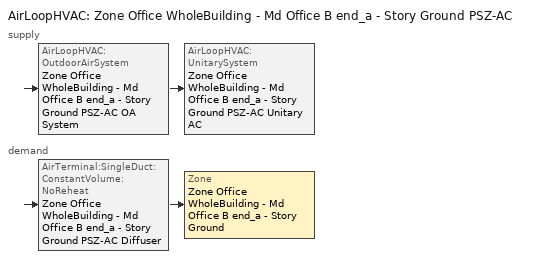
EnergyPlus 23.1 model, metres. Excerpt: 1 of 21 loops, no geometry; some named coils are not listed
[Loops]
AirLoopHVAC 'Zone Office WholeBuilding - Md Office B end_a - Story Ground PSZ-AC'
 supply: AirLoopHVAC:OutdoorAirSystem 'Zone Office WholeBuilding - Md Office B end_a - Story Ground PSZ-AC OA System' > AirLoopHVAC:UnitarySystem 'Zone Office WholeBuilding - Md Office B end_a - Story Ground PSZ-AC Unitary AC'
 demand: AirTerminal:SingleDuct:ConstantVolume:NoReheat 'Zone Office WholeBuilding - Md Office B end_a - Story Ground PSZ-AC Diffuser' > Zone 'Zone Office WholeBuilding - Md Office B end_a - Story Ground'
[ZoneControl:Thermostat]
Zone Office WholeBuilding - Md Office B end_a - Story Ground Thermostat: Zone or ZoneList=Zone Office WholeBuilding - Md Office B end_a - Story Ground; Control Type Schedule=Zone Office WholeBuilding - Md Office B end_a - Story Ground Thermostat Schedule; Control 1=Office WholeBuilding - Md Office - 90.1-2016 Thermostat 8; Temperature Difference Between Cutout And Setpoint {deltaC}=0
[ThermostatSetpoint:DualSetpoint]
Office WholeBuilding - Md Office - 90.1-2016 Thermostat 8: Heating Setpoint Temperature Schedule=OfficeMedium HTGSETP_SCH_YES_OPTIMUM; Cooling Setpoint Temperature Schedule=OfficeMedium CLGSETP_SCH_YES_OPTIMUM
[AirTerminal:SingleDuct:ConstantVolume:NoReheat]
Zone Office WholeBuilding - Md Office B end_a - Story Ground PSZ-AC Diffuser: Availability Schedule=Always On Discrete; Maximum Air Flow Rate {m3/s}=AutoSize
[Zone equipment]
Zone Office WholeBuilding - Md Office B end_a - Story Ground: Zone Office WholeBuilding - Md Office B end_a - Story Ground PSZ-AC Diffuser
[Sizing:Zone]
Zone Office WholeBuilding - Md Office B end_a - Story Ground: Zone Cooling Design Supply Air Temperature Input Method=SupplyAirTemperature; Zone Cooling Design Supply Air Temperature {C}=12.7778; Zone Cooling Design Supply Air Temperature Difference {deltaC}=11.11; Zone Heating Design Supply Air Temperature Input Method=SupplyAirTemperature; Zone Heating Design Supply Air Temperature {C}=50; Zone Heating Design Supply Air Temperature Difference {deltaC}=11.11; Zone Cooling Design Supply Air Humidity Ratio {kgWater/kgDryAir}=0.0085; Zone Heating Design Supply Air Humidity Ratio {kgWater/kgDryAir}=0.008; Design Specification Outdoor Air Object=Zone Office WholeBuilding - Md Office B end_a - Story Ground DSOA Space List; Cooling Design Air Flow Method=DesignDay; Cooling Design Air Flow Rate {m3/s}=0; Cooling Minimum Air Flow per Zone Floor Area {m3/s-m2}=0.000762; Cooling Minimum Air Flow {m3/s}=0; Cooling Minimum Air Flow Fraction=0; Heating Design Air Flow Method=DesignDay; Heating Design Air Flow Rate {m3/s}=0; Heating Maximum Air Flow per Zone Floor Area {m3/s-m2}=0.002032; Heating Maximum Air Flow {m3/s}=0.141576; Heating Maximum Air Flow Fraction=0.3; Account for Dedicated Outdoor Air System=No; Zone Load Sizing Method=Sensible Load Only No Latent Load; Zone Latent Cooling Design Supply Air Humidity Ratio Input Method=HumidityRatioDifference; Zone Cooling Design Supply Air Humidity Ratio Difference {kgWater/kgDryAir}=0.005; Zone Latent Heating Design Supply Air Humidity Ratio Input Method=HumidityRatioDifference; Zone Humidification Design Supply Air Humidity Ratio Difference {kgWater/kgDryAir}=0.005
[Controller:MechanicalVentilation]
Controller Mechanical Ventilation 5: Availability Schedule=Zone Office WholeBuilding - Md Office B end_a - Story Ground PSZ-AC Occ Sch; Demand Controlled Ventilation=No; System Outdoor Air Method=ZoneSum; Zone or ZoneList Name 1=Zone Office WholeBuilding - Md Office B end_a - Story Ground; Design Specification Outdoor Air Object Name 1=Office WholeBuilding - Md Office Ventilation
[DesignSpecification:OutdoorAir]
Office WholeBuilding - Md Office Ventilation: Outdoor Air Method=Sum; Outdoor Air Flow per Person {m3/s-person}=0; Outdoor Air Flow per Zone Floor Area {m3/s-m2}=0.0004318; Outdoor Air Flow per Zone {m3/s}=0; Outdoor Air Flow Air Changes per Hour {1/hr}=0
[DesignSpecification:OutdoorAir:SpaceList]
Zone Office WholeBuilding - Md Office B end_a - Story Ground DSOA Space List: Space Name 1=Office WholeBuilding - Md Office B end_a - Story Ground; Space Design Specification Outdoor Air Object Name 1=Office WholeBuilding - Md Office Ventilation
[AirLoopHVAC]
Zone Office WholeBuilding - Md Office B end_a - Story Ground PSZ-AC: Design Supply Air Flow Rate {m3/s}=AutoSize; Design Return Air Flow Fraction of Supply Air Flow=1
[Sizing:System]
Zone Office WholeBuilding - Md Office B end_a - Story Ground PSZ-AC: Type of Load to Size On=Sensible; Design Outdoor Air Flow Rate {m3/s}=Autosize; Central Heating Maximum System Air Flow Ratio=1; Preheat Design Temperature {C}=7.22222; Preheat Design Humidity Ratio {kgWater/kgDryAir}=0.008; Precool Design Temperature {C}=12.7778; Precool Design Humidity Ratio {kgWater/kgDryAir}=0.008; Central Cooling Design Supply Air Temperature {C}=12.7778; Central Heating Design Supply Air Temperature {C}=50; Type of Zone Sum to Use=Coincident; 100% Outdoor Air in Cooling=No; 100% Outdoor Air in Heating=No; Central Cooling Design Supply Air Humidity Ratio {kgWater/kgDryAir}=0.0085; Central Heating Design Supply Air Humidity Ratio {kgWater/kgDryAir}=0.008; Cooling Supply Air Flow Rate Method=DesignDay; Cooling Supply Air Flow Rate {m3/s}=0; Cooling Supply Air Flow Rate Per Floor Area {m3/s-m2}=0.00996765; Cooling Fraction of Autosized Cooling Supply Air Flow Rate=1; Cooling Supply Air Flow Rate Per Unit Cooling Capacity {m3/s-W}=3.94755e-05; Heating Supply Air Flow Rate Method=DesignDay; Heating Supply Air Flow Rate {m3/s}=0; Heating Supply Air Flow Rate Per Floor Area {m3/s-m2}=0.00996765; Heating Fraction of Autosized Heating Supply Air Flow Rate=1; Heating Fraction of Autosized Cooling Supply Air Flow Rate=1; Heating Supply Air Flow Rate Per Unit Heating Capacity {m3/s-W}=3.15882e-05; System Outdoor Air Method=ZoneSum; Zone Maximum Outdoor Air Fraction=1; Cooling Design Capacity Method=CoolingDesignCapacity; Cooling Design Capacity {W}=Autosize; Cooling Design Capacity Per Floor Area {W/m2}=234.7; Fraction of Autosized Cooling Design Capacity=1; Heating Design Capacity Method=HeatingDesignCapacity; Heating Design Capacity {W}=Autosize; Heating Design Capacity Per Floor Area {W/m2}=157; Fraction of Autosized Heating Design Capacity=1; Central Cooling Capacity Control Method=OnOff; Occupant Diversity=Autosize
[Controller:OutdoorAir]
Zone Office WholeBuilding - Md Office B end_a - Story Ground PSZ-AC OA System Controller: Minimum Outdoor Air Flow Rate {m3/s}=Autosize; Maximum Outdoor Air Flow Rate {m3/s}=Autosize; Economizer Control Type=NoEconomizer; Economizer Control Action Type=ModulateFlow; Economizer Maximum Limit Dry-Bulb Temperature {C}=28; Economizer Maximum Limit Enthalpy {J/kg}=64000; Lockout Type=LockoutWithHeating; Minimum Limit Type=FixedMinimum; Minimum Outdoor Air Schedule=Zone Office WholeBuilding - Md Office B end_a - Story Ground PSZ-AC Occ Sch; Maximum Fraction of Outdoor Air Schedule=ZoneOfficeWholeBuildingMdOfficeBendaStoryGroundPSZACmaxOASch; Mechanical Ventilation Controller=Controller Mechanical Ventilation 5; High Humidity Control=No; Control High Indoor Humidity Based on Outdoor Humidity Ratio=Yes; Heat Recovery Bypass Control Type=BypassWhenWithinEconomizerLimits
[SetpointManager:MixedAir]
Zone Office WholeBuilding - Md Office B end_a - Story Ground PSZ-AC Mixed Air Node OS Default SPM: Control Variable=Temperature; Setpoint Node or NodeList=Zone Office WholeBuilding - Md Office B end_a - Story Ground PSZ-AC Mixed Air Node
[AirLoopHVAC:UnitarySystem]
Zone Office WholeBuilding - Md Office B end_a - Story Ground PSZ-AC Unitary AC: Control Type=Load; Controlling Zone or Thermostat Location=Zone Office WholeBuilding - Md Office B end_a - Story Ground; Dehumidification Control Type=None; Availability Schedule=Outage Availability Schedule; Supply Fan=Zone Office WholeBuilding - Md Office B end_a - Story Ground PSZ-AC Fan; Fan Placement=DrawThrough; Supply Air Fan Operating Mode Schedule=Zone Office WholeBuilding - Md Office B end_a - Story Ground PSZ-AC Occ Sch; Heating Coil=Zone Office WholeBuilding - Md Office B end_a - Story Ground PSZ-AC Water Htg Coil; DX Heating Coil Sizing Ratio=1; Cooling Coil=Zone Office WholeBuilding - Md Office B end_a - Story Ground PSZ-AC 1spd DX AC Clg Coil 11kBtu/hr 14.0SEER; Use DOAS DX Cooling Coil=No; Minimum Supply Air Temperature {C}=2; Latent Load Control=SensibleOnlyLoadControl; Supplemental Heating Coil=Zone Office WholeBuilding - Md Office B end_a - Story Ground PSZ-AC Electric Backup Htg Coil; Cooling Supply Air Flow Rate {m3/s}=Autosize; Heating Supply Air Flow Rate {m3/s}=Autosize; No Load Supply Air Flow Rate {m3/s}=Autosize; Maximum Supply Air Temperature {C}=80; Maximum Outdoor Dry-Bulb Temperature for Supplemental Heater Operation {C}=21; Maximum Cycling Rate {cycles/hr}=2.5; Heat Pump Time Constant {s}=60; Fraction of On-Cycle Power Use=0.01; Heat Pump Fan Delay Time {s}=60; Ancillary On-Cycle Electric Power {W}=0; Ancillary Off-Cycle Electric Power {W}=0
[Fan:OnOff]
Zone Office WholeBuilding - Md Office B end_a - Story Ground PSZ-AC Fan: Availability Schedule=Always On Discrete; Fan Total Efficiency=0.55575; Pressure Rise {Pa}=622.722; Maximum Flow Rate {m3/s}=Autosize; Motor Efficiency=0.855; Motor In Airstream Fraction=1; Fan Power Ratio Function of Speed Ratio Curve=Fan On Off Power Curve 4; Fan Efficiency Ratio Function of Speed Ratio Curve=Fan On Off Efficiency Curve 4
[Coil:Cooling:DX:SingleSpeed]
Zone Office WholeBuilding - Md Office B end_a - Story Ground PSZ-AC 1spd DX AC Clg Coil 11kBtu/hr 14.0SEER: Availability Schedule=Always On Discrete; Gross Rated Total Cooling Capacity {W}=Autosize; Gross Rated Sensible Heat Ratio=Autosize; Gross Rated Cooling COP {W/W}=4.11713; Rated Air Flow Rate {m3/s}=Autosize; Rated Evaporator Fan Power Per Volume Flow Rate 2017 {W/(m3/s)}=773.3; Rated Evaporator Fan Power Per Volume Flow Rate 2023 {W/(m3/s)}=934.4; Total Cooling Capacity Function of Temperature Curve=PSZ-AC_Unitary_PackagecoolCapFT; Total Cooling Capacity Function of Flow Fraction Curve=PSZ-AC_Unitary_PackagecoolFFF; Energy Input Ratio Function of Temperature Curve=PSZ-AC DX Unitary Package EIRFT; Energy Input Ratio Function of Flow Fraction Curve=PSZ-AC_Unitary_PackagecoolEIRFFF; Part Load Fraction Correlation Curve=PSZ-AC_Unitary_PackagecoolPLR; Minimum Outdoor Dry-Bulb Temperature for Compressor Operation {C}=-25; Nominal Time for Condensate Removal to Begin {s}=0; Ratio of Initial Moisture Evaporation Rate and Steady State Latent Capacity=0; Maximum Cycling Rate {cycles/hr}=0; Latent Capacity Time Constant {s}=0; Condenser Type=AirCooled; Evaporative Condenser Effectiveness=0.9; Evaporative Condenser Air Flow Rate {m3/s}=Autosize; Evaporative Condenser Pump Rated Power Consumption {W}=Autosize; Crankcase Heater Capacity {W}=0; Maximum Outdoor Dry-Bulb Temperature for Crankcase Heater Operation {C}=10; Basin Heater Capacity {W/K}=0; Basin Heater Setpoint Temperature {C}=2
[Coil:Heating:Electric]
Zone Office WholeBuilding - Md Office B end_a - Story Ground PSZ-AC Electric Backup Htg Coil: Availability Schedule=Always On Discrete; Efficiency=1; Nominal Capacity {W}=Autosize
[SetpointManager:SingleZone:Reheat]
Zone Office WholeBuilding - Md Office B end_a - Story Ground Setpoint Manager SZ Reheat: Control Variable=Temperature; Minimum Supply Air Temperature {C}=12.7778; Maximum Supply Air Temperature {C}=50; Control Zone=Zone Office WholeBuilding - Md Office B end_a - Story Ground; Setpoint Node or NodeList=Zone Office WholeBuilding - Md Office B end_a - Story Ground PSZ-AC Supply Outlet Node
[Schedule:Day:Interval]
OfficeMedium HTGSETP_SCH_YES_OPTIMUM Default: Average, 24:00, 18.7783
Schedule Day 44: No, 01:00, 0.782448, 02:00, 1.56488, 03:00, 0, 04:00, 0, 05:00, 0, 06:00, 0, 07:00, 0, 08:00, 0, 09:00, 0, 10:00, 0, 11:00, 0, 12:00, 0, 13:00, 0, 14:00, 0, 15:00, 0, 16:00, 0, 17:00, 0, 18:00, 0, 19:00, 0, 20:00, 0, 21:00, 0, 22:00, 0, 23:00, 0, 24:00, 0
Schedule Day 45: No, 01:00, 0, 02:00, 0, 03:00, 2.34731, 04:00, 3.12973, 05:00, 3.91216, 06:00, 4.69459, 07:00, 5.47702, 08:00, 6.25945, 09:00, 7.04188, 10:00, 7.82431, 11:00, 8.60674, 12:00, 9.38916, 13:00, 10.1716, 14:00, 10.954, 15:00, 11.7365, 16:00, 12.5189, 17:00, 13.3013, 18:00, 14.0837, 19:00, 14.8662, 20:00, 15.6486, 21:00, 16.431, 22:00, 17.2135, 23:00, 17.9959, 24:00, 18.7783
OfficeMedium HTGSETP_SCH_YES_OPTIMUM Summer Design Day: No, 24:00, 15.6
OfficeMedium HTGSETP_SCH_YES_OPTIMUM Winter Design Day: No, 05:00, 15.6, 06:00, 17.6, 07:00, 19.6, 22:00, 21, 24:00, 15.6
OfficeMedium CLGSETP_SCH_YES_OPTIMUM Default: Average, 24:00, 88.9143
Schedule Day 30: No, 01:00, 3.70485, 02:00, 7.40961, 03:00, 0, 04:00, 0, 05:00, 0, 06:00, 0, 07:00, 0, 08:00, 0, 09:00, 0, 10:00, 0, 11:00, 0, 12:00, 0, 13:00, 0, 14:00, 0, 15:00, 0, 16:00, 0, 17:00, 0, 18:00, 0, 19:00, 0, 20:00, 0, 21:00, 0, 22:00, 0, 23:00, 0, 24:00, 0
Schedule Day 31: No, 01:00, 0, 02:00, 0, 03:00, 11.1144, 04:00, 14.8191, 05:00, 18.5239, 06:00, 22.2286, 07:00, 25.9334, 08:00, 29.6382, 09:00, 33.3429, 10:00, 37.0477, 11:00, 40.7524, 12:00, 44.4572, 13:00, 48.1619, 14:00, 51.8667, 15:00, 55.5715, 16:00, 59.2762, 17:00, 62.981, 18:00, 66.6857, 19:00, 70.3905, 20:00, 74.0953, 21:00, 77.8, 22:00, 81.5048, 23:00, 85.2095, 24:00, 88.9143
OfficeMedium CLGSETP_SCH_YES_OPTIMUM Summer Design Day: No, 05:00, 26.7, 06:00, 25.7, 07:00, 25, 22:00, 24, 24:00, 26.7
OfficeMedium CLGSETP_SCH_YES_OPTIMUM Winter Design Day: No, 24:00, 26.7
Zone Office WholeBuilding - Md Office B end_a - Story Ground PSZ-AC Occ Sch Sunday: No, 24:00, 0
Zone Office WholeBuilding - Md Office B end_a - Story Ground PSZ-AC Occ Sch Default: No, 00:10, 1, 21:30, 0, 24:00, 1
Zone Office WholeBuilding - Md Office B end_a - Story Ground PSZ-AC Occ Sch Saturday: No, 07:20, 0, 12:59, 1, 24:00, 0
Schedule Day 32: No, 01:00, 0, 02:00, 0, 03:00, 0, 04:00, 0, 05:00, 0, 06:00, 0, 07:00, 0, 08:00, 0, 09:00, 0, 10:00, 0, 11:00, 0, 12:00, 0, 13:00, 0, 14:00, 0, 15:00, 0, 16:00, 0, 17:00, 0, 18:00, 0, 19:00, 0, 20:00, 0, 21:00, 0, 22:00, 0, 23:00, 0, 24:00, 0
Schedule Day 33: No, 01:00, 0, 02:00, 0, 03:00, 0, 04:00, 0, 05:00, 0, 06:00, 0, 07:00, 0, 08:00, 0, 09:00, 0, 10:00, 0, 11:00, 0, 12:00, 0, 13:00, 0, 14:00, 0, 15:00, 0, 16:00, 0, 17:00, 0, 18:00, 0, 19:00, 0, 20:00, 0, 21:00, 0, 22:00, 1, 23:00, 1, 24:00, 1
Zone Office WholeBuilding - Md Office B end_a - Story Ground PSZ-AC Occ Sch Summer Design Day; Zone Office WholeBuilding - Md Office B end_a - Story Ground PSZ-AC Occ Sch Winter Design Day: No, 24:00, 1
Schedule Day 36: No, 01:00, 0.7, 02:00, 0.7, 03:00, 0, 04:00, 0, 05:00, 0, 06:00, 0, 07:00, 0, 08:00, 0, 09:00, 0, 10:00, 0, 11:00, 0, 12:00, 0, 13:00, 0, 14:00, 0, 15:00, 0, 16:00, 0, 17:00, 0, 18:00, 0, 19:00, 0, 20:00, 0, 21:00, 0, 22:00, 0, 23:00, 0, 24:00, 0
Schedule Day 37: No, 01:00, 0, 02:00, 0, 03:00, 0.7, 04:00, 0.7, 05:00, 0.7, 06:00, 0.7, 07:00, 0.7, 08:00, 0.7, 09:00, 0.7, 10:00, 0.7, 11:00, 0.7, 12:00, 0.7, 13:00, 0.7, 14:00, 0.7, 15:00, 0.7, 16:00, 0.7, 17:00, 0.7, 18:00, 0.7, 19:00, 0.7, 20:00, 0.7, 21:00, 0.7, 22:00, 0.7, 23:00, 0.7, 24:00, 0.7
ZoneOfficeWholeBuildingMdOfficeBendaStoryGroundPSZACmaxOASchDefault: No, 24:00, 0.7
[Schedule:Week:Daily]
OfficeMedium HTGSETP_SCH_YES_OPTIMUM Week Rule - Jan1-May27; OfficeMedium HTGSETP_SCH_YES_OPTIMUM Week Rule - Jun4-Dec31: OfficeMedium HTGSETP_SCH_YES_OPTIMUM Default, OfficeMedium HTGSETP_SCH_YES_OPTIMUM Default, OfficeMedium HTGSETP_SCH_YES_OPTIMUM Default, OfficeMedium HTGSETP_SCH_YES_OPTIMUM Default, OfficeMedium HTGSETP_SCH_YES_OPTIMUM Default, OfficeMedium HTGSETP_SCH_YES_OPTIMUM Default, OfficeMedium HTGSETP_SCH_YES_OPTIMUM Default, OfficeMedium HTGSETP_SCH_YES_OPTIMUM Default, OfficeMedium HTGSETP_SCH_YES_OPTIMUM Summer Design Day, OfficeMedium HTGSETP_SCH_YES_OPTIMUM Winter Design Day, OfficeMedium HTGSETP_SCH_YES_OPTIMUM Default, OfficeMedium HTGSETP_SCH_YES_OPTIMUM Default
OfficeMedium HTGSETP_SCH_YES_OPTIMUM Week Rule - May28-Jun3: OfficeMedium HTGSETP_SCH_YES_OPTIMUM Default, OfficeMedium HTGSETP_SCH_YES_OPTIMUM Default, OfficeMedium HTGSETP_SCH_YES_OPTIMUM Default, OfficeMedium HTGSETP_SCH_YES_OPTIMUM Default, Schedule Day 44, Schedule Day 45, OfficeMedium HTGSETP_SCH_YES_OPTIMUM Default, OfficeMedium HTGSETP_SCH_YES_OPTIMUM Default, OfficeMedium HTGSETP_SCH_YES_OPTIMUM Summer Design Day, OfficeMedium HTGSETP_SCH_YES_OPTIMUM Winter Design Day, OfficeMedium HTGSETP_SCH_YES_OPTIMUM Default, OfficeMedium HTGSETP_SCH_YES_OPTIMUM Default
OfficeMedium CLGSETP_SCH_YES_OPTIMUM Week Rule - Jan1-May27; OfficeMedium CLGSETP_SCH_YES_OPTIMUM Week Rule - Jun4-Dec31: OfficeMedium CLGSETP_SCH_YES_OPTIMUM Default, OfficeMedium CLGSETP_SCH_YES_OPTIMUM Default, OfficeMedium CLGSETP_SCH_YES_OPTIMUM Default, OfficeMedium CLGSETP_SCH_YES_OPTIMUM Default, OfficeMedium CLGSETP_SCH_YES_OPTIMUM Default, OfficeMedium CLGSETP_SCH_YES_OPTIMUM Default, OfficeMedium CLGSETP_SCH_YES_OPTIMUM Default, OfficeMedium CLGSETP_SCH_YES_OPTIMUM Default, OfficeMedium CLGSETP_SCH_YES_OPTIMUM Summer Design Day, OfficeMedium CLGSETP_SCH_YES_OPTIMUM Winter Design Day, OfficeMedium CLGSETP_SCH_YES_OPTIMUM Default, OfficeMedium CLGSETP_SCH_YES_OPTIMUM Default
OfficeMedium CLGSETP_SCH_YES_OPTIMUM Week Rule - May28-Jun3: OfficeMedium CLGSETP_SCH_YES_OPTIMUM Default, OfficeMedium CLGSETP_SCH_YES_OPTIMUM Default, OfficeMedium CLGSETP_SCH_YES_OPTIMUM Default, OfficeMedium CLGSETP_SCH_YES_OPTIMUM Default, Schedule Day 30, Schedule Day 31, OfficeMedium CLGSETP_SCH_YES_OPTIMUM Default, OfficeMedium CLGSETP_SCH_YES_OPTIMUM Default, OfficeMedium CLGSETP_SCH_YES_OPTIMUM Summer Design Day, OfficeMedium CLGSETP_SCH_YES_OPTIMUM Winter Design Day, OfficeMedium CLGSETP_SCH_YES_OPTIMUM Default, OfficeMedium CLGSETP_SCH_YES_OPTIMUM Default
Zone Office WholeBuilding - Md Office B end_a - Story Ground PSZ-AC Occ Sch Week Rule - Jan1-May27; Zone Office WholeBuilding - Md Office B end_a - Story Ground PSZ-AC Occ Sch Week Rule - Jun4-Dec31: Zone Office WholeBuilding - Md Office B end_a - Story Ground PSZ-AC Occ Sch Sunday, Zone Office WholeBuilding - Md Office B end_a - Story Ground PSZ-AC Occ Sch Default, Zone Office WholeBuilding - Md Office B end_a - Story Ground PSZ-AC Occ Sch Default, Zone Office WholeBuilding - Md Office B end_a - Story Ground PSZ-AC Occ Sch Default, Zone Office WholeBuilding - Md Office B end_a - Story Ground PSZ-AC Occ Sch Default, Zone Office WholeBuilding - Md Office B end_a - Story Ground PSZ-AC Occ Sch Default, Zone Office WholeBuilding - Md Office B end_a - Story Ground PSZ-AC Occ Sch Saturday, Zone Office WholeBuilding - Md Office B end_a - Story Ground PSZ-AC Occ Sch Default, Zone Office WholeBuilding - Md Office B end_a - Story Ground PSZ-AC Occ Sch Summer Design Day, Zone Office WholeBuilding - Md Office B end_a - Story Ground PSZ-AC Occ Sch Winter Design Day, Zone Office WholeBuilding - Md Office B end_a - Story Ground PSZ-AC Occ Sch Default, Zone Office WholeBuilding - Md Office B end_a - Story Ground PSZ-AC Occ Sch Default
Zone Office WholeBuilding - Md Office B end_a - Story Ground PSZ-AC Occ Sch Week Rule - May28-Jun3: Zone Office WholeBuilding - Md Office B end_a - Story Ground PSZ-AC Occ Sch Sunday, Zone Office WholeBuilding - Md Office B end_a - Story Ground PSZ-AC Occ Sch Default, Zone Office WholeBuilding - Md Office B end_a - Story Ground PSZ-AC Occ Sch Default, Zone Office WholeBuilding - Md Office B end_a - Story Ground PSZ-AC Occ Sch Default, Schedule Day 32, Schedule Day 33, Zone Office WholeBuilding - Md Office B end_a - Story Ground PSZ-AC Occ Sch Saturday, Zone Office WholeBuilding - Md Office B end_a - Story Ground PSZ-AC Occ Sch Default, Zone Office WholeBuilding - Md Office B end_a - Story Ground PSZ-AC Occ Sch Summer Design Day, Zone Office WholeBuilding - Md Office B end_a - Story Ground PSZ-AC Occ Sch Winter Design Day, Zone Office WholeBuilding - Md Office B end_a - Story Ground PSZ-AC Occ Sch Default, Zone Office WholeBuilding - Md Office B end_a - Story Ground PSZ-AC Occ Sch Default
ZoneOfficeWholeBuildingMdOfficeBendaStoryGroundPSZACmaxOASch Week Rule - Jan1-May27; ZoneOfficeWholeBuildingMdOfficeBendaStoryGroundPSZACmaxOASch Week Rule - Jun4-Dec31: ZoneOfficeWholeBuildingMdOfficeBendaStoryGroundPSZACmaxOASchDefault, ZoneOfficeWholeBuildingMdOfficeBendaStoryGroundPSZACmaxOASchDefault, ZoneOfficeWholeBuildingMdOfficeBendaStoryGroundPSZACmaxOASchDefault, ZoneOfficeWholeBuildingMdOfficeBendaStoryGroundPSZACmaxOASchDefault, ZoneOfficeWholeBuildingMdOfficeBendaStoryGroundPSZACmaxOASchDefault, ZoneOfficeWholeBuildingMdOfficeBendaStoryGroundPSZACmaxOASchDefault, ZoneOfficeWholeBuildingMdOfficeBendaStoryGroundPSZACmaxOASchDefault, ZoneOfficeWholeBuildingMdOfficeBendaStoryGroundPSZACmaxOASchDefault, ZoneOfficeWholeBuildingMdOfficeBendaStoryGroundPSZACmaxOASchDefault, ZoneOfficeWholeBuildingMdOfficeBendaStoryGroundPSZACmaxOASchDefault, ZoneOfficeWholeBuildingMdOfficeBendaStoryGroundPSZACmaxOASchDefault, ZoneOfficeWholeBuildingMdOfficeBendaStoryGroundPSZACmaxOASchDefault
ZoneOfficeWholeBuildingMdOfficeBendaStoryGroundPSZACmaxOASch Week Rule - May28-Jun3: ZoneOfficeWholeBuildingMdOfficeBendaStoryGroundPSZACmaxOASchDefault, ZoneOfficeWholeBuildingMdOfficeBendaStoryGroundPSZACmaxOASchDefault, ZoneOfficeWholeBuildingMdOfficeBendaStoryGroundPSZACmaxOASchDefault, ZoneOfficeWholeBuildingMdOfficeBendaStoryGroundPSZACmaxOASchDefault, Schedule Day 36, Schedule Day 37, ZoneOfficeWholeBuildingMdOfficeBendaStoryGroundPSZACmaxOASchDefault, ZoneOfficeWholeBuildingMdOfficeBendaStoryGroundPSZACmaxOASchDefault, ZoneOfficeWholeBuildingMdOfficeBendaStoryGroundPSZACmaxOASchDefault, ZoneOfficeWholeBuildingMdOfficeBendaStoryGroundPSZACmaxOASchDefault, ZoneOfficeWholeBuildingMdOfficeBendaStoryGroundPSZACmaxOASchDefault, ZoneOfficeWholeBuildingMdOfficeBendaStoryGroundPSZACmaxOASchDefault
[Schedule:Year]
OfficeMedium HTGSETP_SCH_YES_OPTIMUM: OfficeMedium HTGSETP_SCH_YES_OPTIMUM Week Rule - Jan1-May27, 1, 1, 5, 27, OfficeMedium HTGSETP_SCH_YES_OPTIMUM Week Rule - May28-Jun3, 5, 28, 6, 3, OfficeMedium HTGSETP_SCH_YES_OPTIMUM Week Rule - Jun4-Dec31, 6, 4, 12, 31
OfficeMedium CLGSETP_SCH_YES_OPTIMUM: OfficeMedium CLGSETP_SCH_YES_OPTIMUM Week Rule - Jan1-May27, 1, 1, 5, 27, OfficeMedium CLGSETP_SCH_YES_OPTIMUM Week Rule - May28-Jun3, 5, 28, 6, 3, OfficeMedium CLGSETP_SCH_YES_OPTIMUM Week Rule - Jun4-Dec31, 6, 4, 12, 31
Zone Office WholeBuilding - Md Office B end_a - Story Ground PSZ-AC Occ Sch: Zone Office WholeBuilding - Md Office B end_a - Story Ground PSZ-AC Occ Sch Week Rule - Jan1-May27, 1, 1, 5, 27, Zone Office WholeBuilding - Md Office B end_a - Story Ground PSZ-AC Occ Sch Week Rule - May28-Jun3, 5, 28, 6, 3, Zone Office WholeBuilding - Md Office B end_a - Story Ground PSZ-AC Occ Sch Week Rule - Jun4-Dec31, 6, 4, 12, 31
ZoneOfficeWholeBuildingMdOfficeBendaStoryGroundPSZACmaxOASch: ZoneOfficeWholeBuildingMdOfficeBendaStoryGroundPSZACmaxOASch Week Rule - Jan1-May27, 1, 1, 5, 27, ZoneOfficeWholeBuildingMdOfficeBendaStoryGroundPSZACmaxOASch Week Rule - May28-Jun3, 5, 28, 6, 3, ZoneOfficeWholeBuildingMdOfficeBendaStoryGroundPSZACmaxOASch Week Rule - Jun4-Dec31, 6, 4, 12, 31
[Schedule:Compact]
Outage Availability Schedule: Through: 01/01, For: AllDays, Until: 24:00, 1, Through: 01/02, For: AllDays, Until: 24:00, 1, Through: 01/03, For: AllDays, Until: 24:00, 1, Through: 01/04, For: AllDays, Until: 24:00, 1, Through: 01/05, For: AllDays, Until: 24:00, 1, Through: 01/06, For: AllDays, Until: 24:00, 1, Through: 01/07, For: AllDays, Until: 24:00, 1, Through: 01/08, For: AllDays, Until: 24:00, 1, Through: 01/09, For: AllDays, Until: 24:00, 1, Through: 01/10, For: AllDays, Until: 24:00, 1, Through: 01/11, For: AllDays, Until: 24:00, 1, Through: 01/12, For: AllDays, Until: 24:00, 1, Through: 01/13, For: AllDays, Until: 24:00, 1, Through: 01/14, For: AllDays, Until: 24:00, 1, Through: 01/15, For: AllDays, Until: 24:00, 1, Through: 01/16, For: AllDays, Until: 24:00, 1, Through: 01/17, For: AllDays, Until: 24:00, 1, Through: 01/18, For: AllDays, Until: 24:00, 1, Through: 01/19, For: AllDays, Until: 24:00, 1, Through: 01/20, For: AllDays, Until: 24:00, 1, Through: 01/21, For: AllDays, Until: 24:00, 1, Through: 01/22, For: AllDays, Until: 24:00, 1, Through: 01/23, For: AllDays, Until: 24:00, 1, Through: 01/24, For: AllDays, Until: 24:00, 1, Through: 01/25, For: AllDays, Until: 24:00, 1, Through: 01/26, For: AllDays, Until: 24:00, 1, Through: 01/27, For: AllDays, Until: 24:00, 1, Through: 01/28, For: AllDays, Until: 24:00, 1, Through: 01/29, For: AllDays, Until: 24:00, 1, Through: 01/30, For: AllDays, Until: 24:00, 1, Through: 01/31, For: AllDays, Until: 24:00, 1, Through: 02/01, For: AllDays, Until: 24:00, 1, Through: 02/02, For: AllDays, Until: 24:00, 1, Through: 02/03, For: AllDays, Until: 24:00, 1, Through: 02/04, For: AllDays, Until: 24:00, 1, Through: 02/05, For: AllDays, Until: 24:00, 1, Through: 02/06, For: AllDays, Until: 24:00, 1, Through: 02/07, For: AllDays, Until: 24:00, 1, Through: 02/08, For: AllDays, Until: 24:00, 1, Through: 02/09, For: AllDays, Until: 24:00, 1, Through: 02/10, For: AllDays, Until: 24:00, 1, Through: 02/11, For: AllDays, Until: 24:00, 1, Through: 02/12, For: AllDays, Until: 24:00, 1, Through: 02/13, For: AllDays, Until: 24:00, 1, Through: 02/14, For: AllDays, Until: 24:00, 1, Through: 02/15, For: AllDays, Until: 24:00, 1, Through: 02/16, For: AllDays, Until: 24:00, 1, Through: 02/17, For: AllDays, Until: 24:00, 1, Through: 02/18, For: AllDays, Until: 24:00, 1, Through: 02/19, For: AllDays, Until: 24:00, 1, Through: 02/20, For: AllDays, Until: 24:00, 1, Through: 02/21, For: AllDays, Until: 24:00, 1, Through: 02/22, For: AllDays, Until: 24:00, 1, Through: 02/23, For: AllDays, Until: 24:00, 1, Through: 02/24, For: AllDays, Until: 24:00, 1, Through: 02/25, For: AllDays, Until: 24:00, 1, Through: 02/26, For: AllDays, Until: 24:00, 1, Through: 02/27, For: AllDays, Until: 24:00, 1, Through: 02/28, For: AllDays, Until: 24:00, 1, Through: 03/01, For: AllDays, Until: 24:00, 1, Through: 03/02, For: AllDays, Until: 24:00, 1, Through: 03/03, For: AllDays, Until: 24:00, 1, Through: 03/04, For: AllDays, Until: 24:00, 1, Through: 03/05, For: AllDays, Until: 24:00, 1, Through: 03/06, For: AllDays, Until: 24:00, 1, Through: 03/07, For: AllDays, Until: 24:00, 1, Through: 03/08, For: AllDays, Until: 24:00, 1, Through: 03/09, For: AllDays, Until: 24:00, 1, Through: 03/10, For: AllDays, Until: 24:00, 1, Through: 03/11, For: AllDays, Until: 24:00, 1, Through: 03/12, For: AllDays, Until: 24:00, 1, Through: 03/13, For: AllDays, Until: 24:00, 1, Through: 03/14, For: AllDays, Until: 24:00, 1, Through: 03/15, For: AllDays, Until: 24:00, 1, Through: 03/16, For: AllDays, Until: 24:00, 1, Through: 03/17, For: AllDays, Until: 24:00, 1, Through: 03/18, For: AllDays, Until: 24:00, 1, Through: 03/19, For: AllDays, Until: 24:00, 1, Through: 03/20, For: AllDays, Until: 24:00, 1, Through: 03/21, For: AllDays, Until: 24:00, 1, Through: 03/22, For: AllDays, Until: 24:00, 1, Through: 03/23, For: AllDays, Until: 24:00, 1, Through: 03/24, For: AllDays, Until: 24:00, 1, Through: 03/25, For: AllDays, Until: 24:00, 1, Through: 03/26, For: AllDays, Until: 24:00, 1, Through: 03/27, For: AllDays, Until: 24:00, 1, Through: 03/28, For: AllDays, Until: 24:00, 1, Through: 03/29, For: AllDays, Until: 24:00, 1, Through: 03/30, For: AllDays, Until: 24:00, 1, Through: 03/31, For: AllDays, Until: 24:00, 1, Through: 04/01, For: AllDays, Until: 24:00, 1, Through: 04/02, For: AllDays, Until: 24:00, 1, Through: 04/03, For: AllDays, Until: 24:00, 1, Through: 04/04, For: AllDays, Until: 24:00, 1, Through: 04/05, For: AllDays, Until: 24:00, 1, Through: 04/06, For: AllDays, Until: 24:00, 1, Through: 04/07, For: AllDays, Until: 24:00, 1, Through: 04/08, For: AllDays, Until: 24:00, 1, Through: 04/09, For: AllDays, Until: 24:00, 1, Through: 04/10, For: AllDays, Until: 24:00, 1, Through: 04/11, For: AllDays, Until: 24:00, 1, Through: 04/12, For: AllDays, Until: 24:00, 1, Through: 04/13, For: AllDays, Until: 24:00, 1, Through: 04/14, For: AllDays, Until: 24:00, 1, Through: 04/15, For: AllDays, Until: 24:00, 1, Through: 04/16, For: AllDays, Until: 24:00, 1, Through: 04/17, For: AllDays, Until: 24:00, 1, Through: 04/18, For: AllDays, Until: 24:00, 1, Through: 04/19, For: AllDays, Until: 24:00, 1, Through: 04/20, For: AllDays, Until: 24:00, 1, Through: 04/21, For: AllDays, Until: 24:00, 1, Through: 04/22, For: AllDays, Until: 24:00, 1, Through: 04/23, For: AllDays, Until: 24:00, 1, Through: 04/24, For: AllDays, Until: 24:00, 1, Through: 04/25, For: AllDays, Until: 24:00, 1, Through: 04/26, For: AllDays, Until: 24:00, 1, Through: 04/27, For: AllDays, Until: 24:00, 1, Through: 04/28, For: AllDays, Until: 24:00, 1, Through: 04/29, For: AllDays, Until: 24:00, 1, Through: 04/30, For: AllDays, Until: 24:00, 1, Through: 05/01, For: AllDays, Until: 24:00, 1, Through: 05/02, For: AllDays, Until: 24:00, 1, Through: 05/03, For: AllDays, Until: 24:00, 1, Through: 05/04, For: AllDays, Until: 24:00, 1, Through: 05/05, For: AllDays, Until: 24:00, 1, Through: 05/06, For: AllDays, Until: 24:00, 1, Through: 05/07, For: AllDays, Until: 24:00, 1, Through: 05/08, For: AllDays, Until: 24:00, 1, Through: 05/09, For: AllDays, Until: 24:00, 1, Through: 05/10, For: AllDays, Until: 24:00, 1, Through: 05/11, For: AllDays, Until: 24:00, 1, Through: 05/12, For: AllDays, Until: 24:00, 1, Through: 05/13, For: AllDays, Until: 24:00, 1, Through: 05/14, For: AllDays, Until: 24:00, 1, Through: 05/15, For: AllDays, Until: 24:00, 1, Through: 05/16, For: AllDays, Until: 24:00, 1, Through: 05/17, For: AllDays, Until: 24:00, 1, Through: 05/18, For: AllDays, Until: 24:00, 1, Through: 05/19, For: AllDays, Until: 24:00, 1, Through: 05/20, For: AllDays, Until: 24:00, 1, Through: 05/21, For: AllDays, Until: 24:00, 1, Through: 05/22, For: AllDays, Until: 24:00, 1, Through: 05/23, For: AllDays, Until: 24:00, 1, Through: 05/24, For: AllDays, Until: 24:00, 1, Through: 05/25, For: AllDays, Until: 24:00, 1, Through: 05/26, For: AllDays, Until: 24:00, 1, Through: 05/27, For: AllDays, Until: 24:00, 1, Through: 05/28, For: AllDays, Until: 24:00, 1, Through: 05/29, For: AllDays, Until: 24:00, 1, Through: 05/30, For: AllDays, Until: 24:00, 1, Through: 05/31, For: AllDays, Until: 24:00, 1, Through: 06/01, For: AllDays, Until: 02:00, 1, Until: 24:00, 0, Through: 06/02, For: AllDays, Until: 01:00, 0, Until: 24:00, 1, Through: 06/03, For: AllDays, Until: 24:00, 1, Through: 06/04, For: AllDays, Until: 24:00, 1, Through: 06/05, For: AllDays, Until: 24:00, 1, Through: 06/06, For: AllDays, Until: 24:00, 1, Through: 06/07, For: AllDays, Until: 24:00, 1, Through: 06/08, For: AllDays, Until: 24:00, 1, Through: 06/09, For: AllDays, Until: 24:00, 1, Through: 06/10, For: AllDays, Until: 24:00, 1, Through: 06/11, For: AllDays, Until: 24:00, 1, Through: 06/12, For: AllDays, Until: 24:00, 1, Through: 06/13, For: AllDays, Until: 24:00, 1, Through: 06/14, For: AllDays, Until: 24:00, 1, Through: 06/15, For: AllDays, Until: 24:00, 1, Through: 06/16, For: AllDays, Until: 24:00, 1, Through: 06/17, For: AllDays, Until: 24:00, 1, Through: 06/18, For: AllDays, Until: 24:00, 1, Through: 06/19, For: AllDays, Until: 24:00, 1, Through: 06/20, For: AllDays, Until: 24:00, 1, Through: 06/21, For: AllDays, Until: 24:00, 1, Through: 06/22, For: AllDays, Until: 24:00, 1, Through: 06/23, For: AllDays, Until: 24:00, 1, Through: 06/24, For: AllDays, Until: 24:00, 1, Through: 06/25, For: AllDays, Until: 24:00, 1, Through: 06/26, For: AllDays, Until: 24:00, 1, Through: 06/27, For: AllDays, Until: 24:00, 1, Through: 06/28, For: AllDays, Until: 24:00, 1, Through: 06/29, For: AllDays, Until: 24:00, 1, Through: 06/30, For: AllDays, Until: 24:00, 1, Through: 07/01, For: AllDays, Until: 24:00, 1, Through: 07/02, For: AllDays, Until: 24:00, 1, Through: 07/03, For: AllDays, Until: 24:00, 1, Through: 07/04, For: AllDays, Until: 24:00, 1, Through: 07/05, For: AllDays, Until: 24:00, 1, Through: 07/06, For: AllDays, Until: 24:00, 1, Through: 07/07, For: AllDays, Until: 24:00, 1, Through: 07/08, For: AllDays, Until: 24:00, 1, Through: 07/09, For: AllDays, Until: 24:00, 1, Through: 07/10, For: AllDays, Until: 24:00, 1, Through: 07/11, For: AllDays, Until: 24:00, 1, Through: 07/12, For: AllDays, Until: 24:00, 1, Through: 07/13, For: AllDays, Until: 24:00, 1, Through: 07/14, For: AllDays, Until: 24:00, 1, Through: 07/15, For: AllDays, Until: 24:00, 1, Through: 07/16, For: AllDays, Until: 24:00, 1, Through: 07/17, For: AllDays, Until: 24:00, 1, Through: 07/18, For: AllDays, Until: 24:00, 1, Through: 07/19, For: AllDays, Until: 24:00, 1, Through: 07/20, For: AllDays, Until: 24:00, 1, Through: 07/21, For: AllDays, Until: 24:00, 1, Through: 07/22, For: AllDays, Until: 24:00, 1, Through: 07/23, For: AllDays, Until: 24:00, 1, Through: 07/24, For: AllDays, Until: 24:00, 1, Through: 07/25, For: AllDays, Until: 24:00, 1, Through: 07/26, For: AllDays, Until: 24:00, 1, Through: 07/27, For: AllDays, Until: 24:00, 1, Through: 07/28, For: AllDays, Until: 24:00, 1, Through: 07/29, For: AllDays, Until: 24:00, 1, Through: 07/30, For: AllDays, Until: 24:00, 1, Through: 07/31, For: AllDays, Until: 24:00, 1, Through: 08/01, For: AllDays, Until: 24:00, 1, Through: 08/02, For: AllDays, Until: 24:00, 1, Through: 08/03, For: AllDays, Until: 24:00, 1, Through: 08/04, For: AllDays, Until: 24:00, 1, Through: 08/05, For: AllDays, Until: 24:00, 1, Through: 08/06, For: AllDays, Until: 24:00, 1, Through: 08/07, For: AllDays, Until: 24:00, 1, Through: 08/08, For: AllDays, Until: 24:00, 1, Through: 08/09, For: AllDays, Until: 24:00, 1, Through: 08/10, For: AllDays, Until: 24:00, 1, Through: 08/11, For: AllDays, Until: 24:00, 1, Through: 08/12, For: AllDays, Until: 24:00, 1, Through: 08/13, For: AllDays, Until: 24:00, 1, Through: 08/14, For: AllDays, Until: 24:00, 1, Through: 08/15, For: AllDays, Until: 24:00, 1, Through: 08/16, For: AllDays, Until: 24:00, 1, Through: 08/17, For: AllDays, Until: 24:00, 1, Through: 08/18, For: AllDays, Until: 24:00, 1, Through: 08/19, For: AllDays, Until: 24:00, 1, Through: 08/20, For: AllDays, Until: 24:00, 1, Through: 08/21, For: AllDays, Until: 24:00, 1, Through: 08/22, For: AllDays, Until: 24:00, 1, Through: 08/23, For: AllDays, Until: 24:00, 1, Through: 08/24, For: AllDays, Until: 24:00, 1, Through: 08/25, For: AllDays, Until: 24:00, 1, Through: 08/26, For: AllDays, Until: 24:00, 1, Through: 08/27, For: AllDays, Until: 24:00, 1, Through: 08/28, For: AllDays, Until: 24:00, 1, Through: 08/29, For: AllDays, Until: 24:00, 1, Through: 08/30, For: AllDays, Until: 24:00, 1, Through: 08/31, For: AllDays, Until: 24:00, 1, Through: 09/01, For: AllDays, Until: 24:00, 1, Through: 09/02, For: AllDays, Until: 24:00, 1, Through: 09/03, For: AllDays, Until: 24:00, 1, Through: 09/04, For: AllDays, Until: 24:00, 1, Through: 09/05, For: AllDays, Until: 24:00, 1, Through: 09/06, For: AllDays, Until: 24:00, 1, Through: 09/07, For: AllDays, Until: 24:00, 1, Through: 09/08, For: AllDays, Until: 24:00, 1, Through: 09/09, For: AllDays, Until: 24:00, 1, Through: 09/10, For: AllDays, Until: 24:00, 1, Through: 09/11, For: AllDays, Until: 24:00, 1, Through: 09/12, For: AllDays, Until: 24:00, 1, Through: 09/13, For: AllDays, Until: 24:00, 1, Through: 09/14, For: AllDays, Until: 24:00, 1, Through: 09/15, For: AllDays, Until: 24:00, 1, Through: 09/16, For: AllDays, Until: 24:00, 1, Through: 09/17, For: AllDays, Until: 24:00, 1, Through: 09/18, For: AllDays, Until: 24:00, 1, Through: 09/19, For: AllDays, Until: 24:00, 1, Through: 09/20, For: AllDays, Until: 24:00, 1, Through: 09/21, For: AllDays, Until: 24:00, 1, Through: 09/22, For: AllDays, Until: 24:00, 1, Through: 09/23, For: AllDays, Until: 24:00, 1, Through: 09/24, For: AllDays, Until: 24:00, 1, Through: 09/25, For: AllDays, Until: 24:00, 1, Through: 09/26, For: AllDays, Until: 24:00, 1, Through: 09/27, For: AllDays, Until: 24:00, 1, Through: 09/28, For: AllDays, Until: 24:00, 1, Through: 09/29, For: AllDays, Until: 24:00, 1, Through: 09/30, For: AllDays, Until: 24:00, 1, Through: 10/01, For: AllDays, Until: 24:00, 1, Through: 10/02, For: AllDays, Until: 24:00, 1, Through: 10/03, For: AllDays, Until: 24:00, 1, Through: 10/04, For: AllDays, Until: 24:00, 1, Through: 10/05, For: AllDays, Until: 24:00, 1, Through: 10/06, For: AllDays, Until: 24:00, 1, Through: 10/07, For: AllDays, Until: 24:00, 1, Through: 10/08, For: AllDays, Until: 24:00, 1, Through: 10/09, For: AllDays, Until: 24:00, 1, Through: 10/10, For: AllDays, Until: 24:00, 1, Through: 10/11, For: AllDays, Until: 24:00, 1, Through: 10/12, For: AllDays, Until: 24:00, 1, Through: 10/13, For: AllDays, Until: 24:00, 1, Through: 10/14, For: AllDays, Until: 24:00, 1, Through: 10/15, For: AllDays, Until: 24:00, 1, Through: 10/16, For: AllDays, Until: 24:00, 1, Through: 10/17, For: AllDays, Until: 24:00, 1, Through: 10/18, For: AllDays, Until: 24:00, 1, Through: 10/19, For: AllDays, Until: 24:00, 1, Through: 10/20, For: AllDays, Until: 24:00, 1, Through: 10/21, For: AllDays, Until: 24:00, 1, Through: 10/22, For: AllDays, Until: 24:00, 1, Through: 10/23, For: AllDays, Until: 24:00, 1, Through: 10/24, For: AllDays, Until: 24:00, 1, Through: 10/25, For: AllDays, Until: 24:00, 1, Through: 10/26, For: AllDays, Until: 24:00, 1, Through: 10/27, For: AllDays, Until: 24:00, 1, Through: 10/28, For: AllDays, Until: 24:00, 1, Through: 10/29, For: AllDays, Until: 24:00, 1, Through: 10/30, For: AllDays, Until: 24:00, 1, Through: 10/31, For: AllDays, Until: 24:00, 1, Through: 11/01, For: AllDays, Until: 24:00, 1, Through: 11/02, For: AllDays, Until: 24:00, 1, Through: 11/03, For: AllDays, Until: 24:00, 1, Through: 11/04, For: AllDays, Until: 24:00, 1, Through: 11/05, For: AllDays, Until: 24:00, 1, Through: 11/06, For: AllDays, Until: 24:00, 1, Through: 11/07, For: AllDays, Until: 24:00, 1, Through: 11/08, For: AllDays, Until: 24:00, 1, Through: 11/09, For: AllDays, Until: 24:00, 1, Through: 11/10, For: AllDays, Until: 24:00, 1, Through: 11/11, For: AllDays, Until: 24:00, 1, Through: 11/12, For: AllDays, Until: 24:00, 1, Through: 11/13, For: AllDays, Until: 24:00, 1, Through: 11/14, For: AllDays, Until: 24:00, 1, Through: 11/15, For: AllDays, Until: 24:00, 1, Through: 11/16, For: AllDays, Until: 24:00, 1, Through: 11/17, For: AllDays, Until: 24:00, 1, Through: 11/18, For: AllDays, Until: 24:00, 1, Through: 11/19, For: AllDays, Until: 24:00, 1, Through: 11/20, For: AllDays, Until: 24:00, 1, Through: 11/21, For: AllDays, Until: 24:00, 1, Through: 11/22, For: AllDays, Until: 24:00, 1, Through: 11/23, For: AllDays, Until: 24:00, 1, Through: 11/24, For: AllDays, Until: 24:00, 1, Through: 11/25, For: AllDays, Until: 24:00, 1, Through: 11/26, For: AllDays, Until: 24:00, 1, Through: 11/27, For: AllDays, Until: 24:00, 1, Through: 11/28, For: AllDays, Until: 24:00, 1, Through: 11/29, For: AllDays, Until: 24:00, 1, Through: 11/30, For: AllDays, Until: 24:00, 1, Through: 12/01, For: AllDays, Until: 24:00, 1, Through: 12/02, For: AllDays, Until: 24:00, 1, Through: 12/03, For: AllDays, Until: 24:00, 1, Through: 12/04, For: AllDays, Until: 24:00, 1, Through: 12/05, For: AllDays, Until: 24:00, 1, Through: 12/06, For: AllDays, Until: 24:00, 1, Through: 12/07, For: AllDays, Until: 24:00, 1, Through: 12/08, For: AllDays, Until: 24:00, 1, Through: 12/09, For: AllDays, Until: 24:00, 1, Through: 12/10, For: AllDays, Until: 24:00, 1, Through: 12/11, For: AllDays, Until: 24:00, 1, Through: 12/12, For: AllDays, Until: 24:00, 1, Through: 12/13, For: AllDays, Until: 24:00, 1, Through: 12/14, For: AllDays, Until: 24:00, 1, Through: 12/15, For: AllDays, Until: 24:00, 1, Through: 12/16, For: AllDays, Until: 24:00, 1, Through: 12/17, For: AllDays, Until: 24:00, 1, Through: 12/18, For: AllDays, Until: 24:00, 1, Through: 12/19, For: AllDays, Until: 24:00, 1, Through: 12/20, For: AllDays, Until: 24:00, 1, Through: 12/21, For: AllDays, Until: 24:00, 1, Through: 12/22, For: AllDays, Until: 24:00, 1, Through: 12/23, For: AllDays, Until: 24:00, 1, Through: 12/24, For: AllDays, Until: 24:00, 1, Through: 12/25, For: AllDays, Until: 24:00, 1, Through: 12/26, For: AllDays, Until: 24:00, 1, Through: 12/27, For: AllDays, Until: 24:00, 1, Through: 12/28, For: AllDays, Until: 24:00, 1, Through: 12/29, For: AllDays, Until: 24:00, 1, Through: 12/30, For: AllDays, Until: 24:00, 1, Through: 12/31, For: AllDays, Until: 24:00, 1
Zone Office WholeBuilding - Md Office B end_a - Story Ground Thermostat Schedule: Through: 12/31, For: AllDays, Until: 24:00, 4
[Schedule:Constant]
Always On Discrete: Hourly Value=1
[Curve:Exponent]
Fan On Off Power Curve 4: Coefficient1 Constant=1; Coefficient2 Constant=0; Coefficient3 Constant=0; Minimum Value of x {BasedOnField A2}=0; Maximum Value of x {BasedOnField A2}=1
[Curve:Cubic]
Fan On Off Efficiency Curve 4: Coefficient1 Constant=1; Coefficient2 x=0; Coefficient3 x**2=0; Coefficient4 x**3=0; Minimum Value of x {BasedOnField A2}=0; Maximum Value of x {BasedOnField A2}=1
[Curve:Biquadratic] Minimum Value of x {BasedOnField A2}=12.77778; Maximum Value of x {BasedOnField A2}=23.88889; Minimum Value of y {BasedOnField A3}=21.11111; Maximum Value of y {BasedOnField A3}=46.11111
Name | Coefficient1 Constant | Coefficient2 x | Coefficient3 x**2 | Coefficient4 y | Coefficient5 y**2 | Coefficient6 x*y
PSZ-AC_Unitary_PackagecoolCapFT | 0.766956 | 0.0107756 | -4.14703e-05 | 0.00134961 | -0.000261144 | 0.000457488
PSZ-AC DX Unitary Package EIRFT | 0.297145 | 0.0430933 | -0.000748766 | 0.00597727 | 0.000482112 | -0.000956448
[Curve:Quadratic]
Name | Coefficient1 Constant | Coefficient2 x | Coefficient3 x**2 | Minimum Value of x {BasedOnField A2} | Maximum Value of x {BasedOnField A2}
PSZ-AC_Unitary_PackagecoolFFF | 0.8 | 0.2 | 0 | 0.5 | 1.5
PSZ-AC_Unitary_PackagecoolEIRFFF | 1.156 | -0.1816 | 0.0256 | 0.5 | 1.5
PSZ-AC_Unitary_PackagecoolPLR | 0.75 | 0.25 | 0 | 0 | 1
